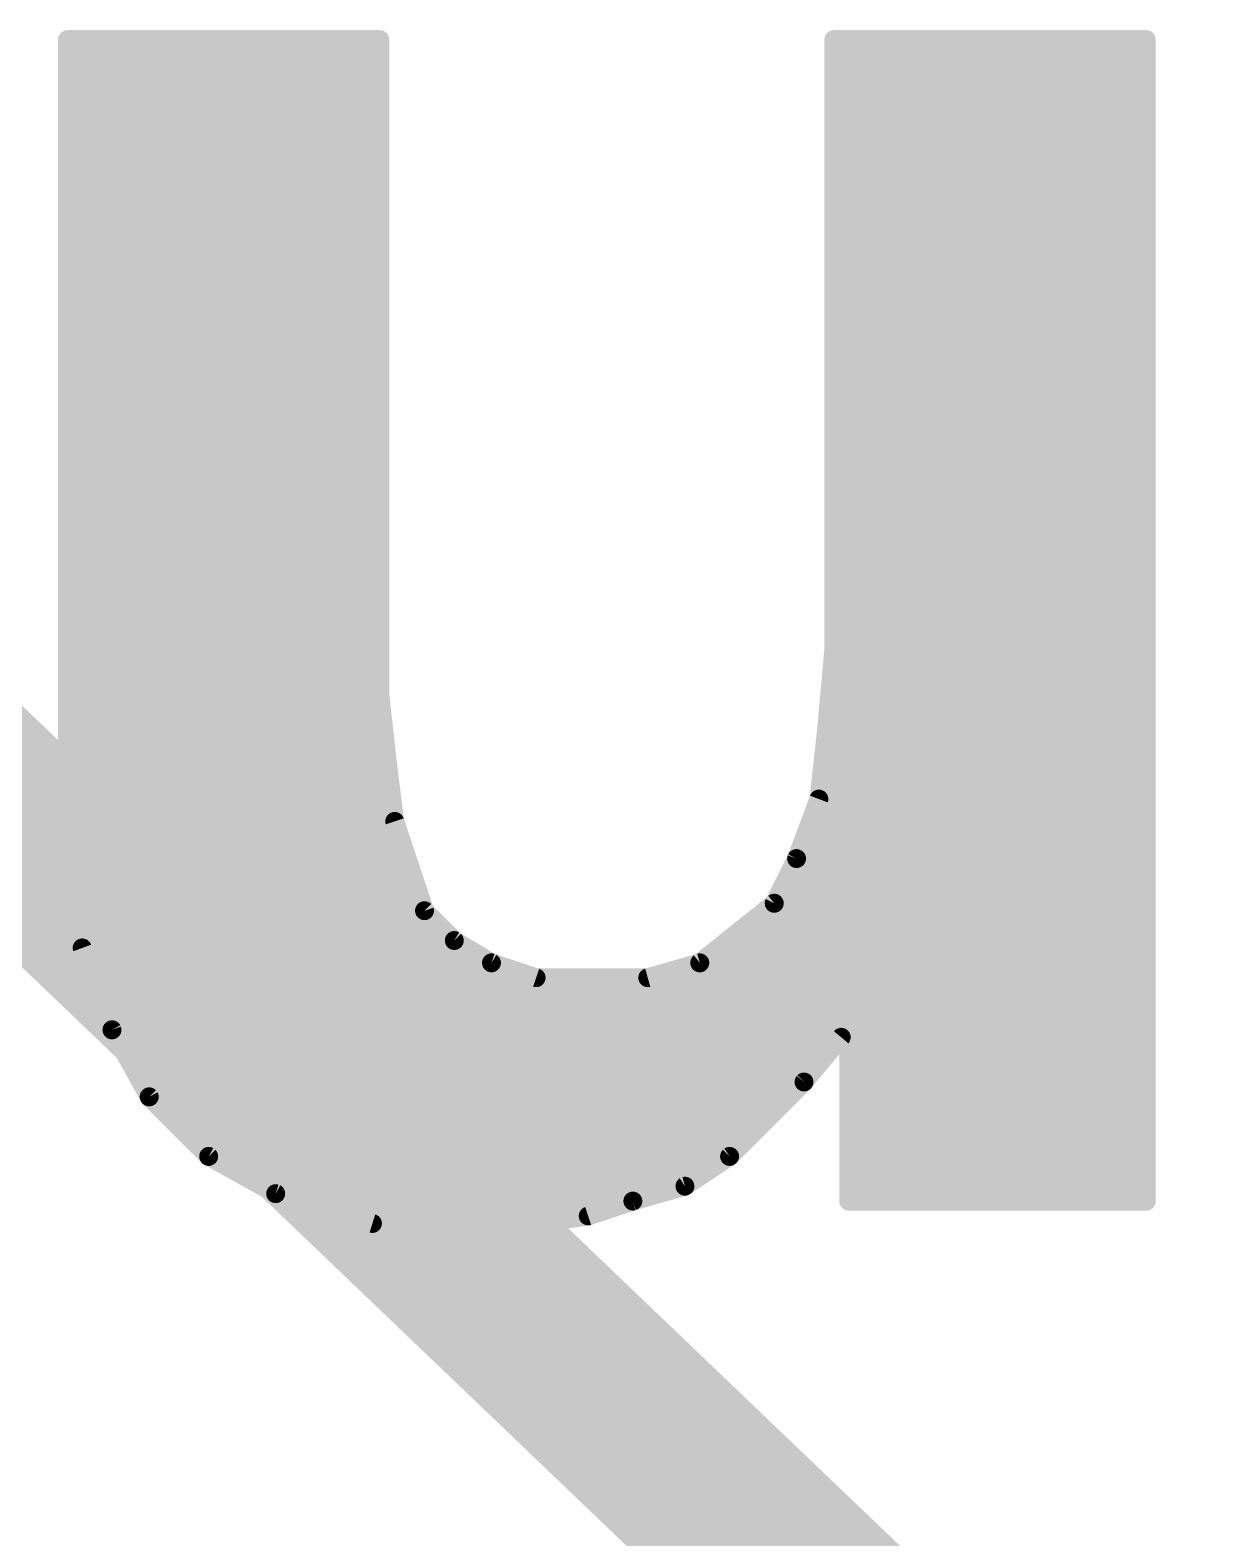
# Model space of a CAD drawing. Extents: x -74 to 33, y -13 to 31.
# Drawn here: x 9.161 to 10.745, y 9.886 to 11.911 of the extents above; entities that cross this region are included whole.
import ezdxf

# ---------------------------------------------------------------- set-up
doc = ezdxf.new("R2010")
doc.units = 0
doc.layers.add('1', color=12, linetype='CONTINUOUS')
doc.layers.add('21', color=53, linetype='CONTINUOUS')

msp = doc.modelspace()

# ---------------------------------------------------------------- linework, layer by layer
at = {"layer": '1', "const_width": 0.254}
msp.add_lwpolyline([(8.255, 11.684), (11.176, 8.89)], dxfattribs=at)
at = {"layer": '21', "const_width": 0.0254}
for points in [[(9.211, 10.798), (9.211, 11.898)], [(9.211, 11.898), (9.631, 11.898)], [(9.631, 11.898), (9.631, 11.018)], [(10.241, 11.078), (10.241, 11.898)], [(10.241, 11.898), (10.661, 11.898)], [(10.661, 11.898), (10.661, 10.338)], [(9.211, 11.8872), (9.631, 11.8872)], [(10.241, 11.8872), (10.661, 11.8872)], [(9.211, 11.8618), (9.631, 11.8618)], [(10.241, 11.8618), (10.661, 11.8618)], [(9.211, 11.8364), (9.631, 11.8364)], [(10.241, 11.8364), (10.661, 11.8364)], [(9.211, 11.811), (9.631, 11.811)], [(10.241, 11.811), (10.661, 11.811)], [(9.211, 11.7856), (9.631, 11.7856)], [(10.241, 11.7856), (10.661, 11.7856)], [(9.211, 11.7602), (9.631, 11.7602)], [(10.241, 11.7602), (10.661, 11.7602)], [(9.211, 11.7348), (9.631, 11.7348)], [(10.241, 11.7348), (10.661, 11.7348)], [(9.211, 11.7094), (9.631, 11.7094)], [(10.241, 11.7094), (10.661, 11.7094)], [(9.211, 11.684), (9.631, 11.684)], [(10.241, 11.684), (10.661, 11.684)], [(9.211, 11.6586), (9.631, 11.6586)], [(10.241, 11.6586), (10.661, 11.6586)], [(9.211, 11.6332), (9.631, 11.6332)], [(10.241, 11.6332), (10.661, 11.6332)], [(9.211, 11.6078), (9.631, 11.6078)], [(10.241, 11.6078), (10.661, 11.6078)], [(9.211, 11.5824), (9.631, 11.5824)], [(10.241, 11.5824), (10.661, 11.5824)], [(9.211, 11.557), (9.631, 11.557)], [(10.241, 11.557), (10.661, 11.557)], [(9.211, 11.5316), (9.631, 11.5316)], [(10.241, 11.5316), (10.661, 11.5316)], [(9.211, 11.5062), (9.631, 11.5062)], [(10.241, 11.5062), (10.661, 11.5062)], [(9.211, 11.4808), (9.631, 11.4808)], [(10.241, 11.4808), (10.661, 11.4808)], [(9.211, 11.4554), (9.631, 11.4554)], [(10.241, 11.4554), (10.661, 11.4554)], [(9.211, 11.43), (9.631, 11.43)], [(10.241, 11.43), (10.661, 11.43)], [(9.211, 11.4046), (9.631, 11.4046)], [(10.241, 11.4046), (10.661, 11.4046)], [(9.211, 11.3792), (9.631, 11.3792)], [(10.241, 11.3792), (10.661, 11.3792)], [(9.211, 11.3538), (9.631, 11.3538)], [(10.241, 11.3538), (10.661, 11.3538)], [(9.211, 11.3284), (9.631, 11.3284)], [(10.241, 11.3284), (10.661, 11.3284)], [(9.211, 11.303), (9.631, 11.303)], [(10.241, 11.303), (10.661, 11.303)], [(9.211, 11.2776), (9.631, 11.2776)], [(10.241, 11.2776), (10.661, 11.2776)], [(9.211, 11.2522), (9.631, 11.2522)], [(10.241, 11.2522), (10.661, 11.2522)], [(9.211, 11.2268), (9.631, 11.2268)], [(10.241, 11.2268), (10.661, 11.2268)], [(9.211, 11.2014), (9.631, 11.2014)], [(10.241, 11.2014), (10.661, 11.2014)], [(9.211, 11.176), (9.631, 11.176)], [(10.241, 11.176), (10.661, 11.176)], [(9.211, 11.1506), (9.631, 11.1506)], [(10.241, 11.1506), (10.661, 11.1506)], [(9.211, 11.1252), (9.631, 11.1252)], [(10.241, 11.1252), (10.661, 11.1252)], [(9.211, 11.0998), (9.631, 11.0998)], [(10.241, 11.0998), (10.661, 11.0998)], [(9.211, 11.0744), (9.631, 11.0744)], [(10.231, 10.968), (10.241, 11.078)], [(10.2407, 11.0744), (10.661, 11.0744)], [(9.211, 11.049), (9.631, 11.049)], [(10.2384, 11.049), (10.661, 11.049)], [(9.211, 11.0236), (9.631, 11.0236)], [(10.2361, 11.0236), (10.661, 11.0236)], [(9.631, 11.018), (9.641, 10.928)], [(9.211, 10.9982), (9.6332, 10.9982)], [(10.2337, 10.9982), (10.661, 10.9982)], [(9.211, 10.9728), (9.636, 10.9728)], [(10.221, 10.878), (10.231, 10.968)], [(10.2314, 10.9728), (10.661, 10.9728)], [(9.211, 10.9474), (9.6388, 10.9474)], [(10.2287, 10.9474), (10.661, 10.9474)], [(9.641, 10.928), (9.651, 10.848)], [(9.211, 10.922), (9.6418, 10.922)], [(10.2259, 10.922), (10.661, 10.922)], [(9.211, 10.8966), (9.6449, 10.8966)], [(10.2231, 10.8966), (10.661, 10.8966)], [(9.211, 10.8712), (9.6481, 10.8712)], [(10.191, 10.798), (10.221, 10.878)], [(10.2185, 10.8712), (10.661, 10.8712)], [(9.211, 10.8458), (9.6517, 10.8458)], [(9.651, 10.848), (9.691, 10.728)], [(10.2089, 10.8458), (10.661, 10.8458)], [(9.211, 10.8204), (9.6602, 10.8204)], [(10.1994, 10.8204), (10.661, 10.8204)], [(9.231, 10.678), (9.211, 10.798)], [(9.2115, 10.795), (9.6687, 10.795)], [(10.161, 10.738), (10.191, 10.798)], [(10.1895, 10.795), (10.661, 10.795)], [(9.2157, 10.7696), (9.6771, 10.7696)], [(10.1768, 10.7696), (10.661, 10.7696)], [(9.22, 10.7442), (9.6856, 10.7442)], [(10.1641, 10.7442), (10.661, 10.7442)], [(9.691, 10.728), (9.731, 10.688)], [(10.061, 10.658), (10.161, 10.738)], [(9.2242, 10.7188), (9.7002, 10.7188)], [(10.137, 10.7188), (10.661, 10.7188)], [(9.2284, 10.6934), (9.7256, 10.6934)], [(9.731, 10.688), (9.781, 10.658)], [(10.1052, 10.6934), (10.661, 10.6934)], [(9.271, 10.568), (9.231, 10.678)], [(9.2346, 10.668), (9.7643, 10.668)], [(10.0735, 10.668), (10.661, 10.668)], [(9.2439, 10.6426), (9.8272, 10.6426)], [(9.781, 10.658), (9.841, 10.638)], [(9.991, 10.638), (10.061, 10.658)], [(10.0071, 10.6426), (10.661, 10.6426)], [(9.841, 10.638), (9.991, 10.638)], [(9.2531, 10.6172), (10.661, 10.6172)], [(9.2623, 10.5918), (10.661, 10.5918)], [(9.321, 10.478), (9.271, 10.568)], [(9.2719, 10.5664), (10.661, 10.5664)], [(10.251, 10.558), (10.201, 10.498)], [(10.261, 10.558), (10.251, 10.558)], [(10.261, 10.338), (10.261, 10.558)], [(9.286, 10.541), (10.2368, 10.541)], [(10.261, 10.541), (10.661, 10.541)], [(9.3001, 10.5156), (10.2157, 10.5156)], [(10.201, 10.498), (10.101, 10.398)], [(10.261, 10.5156), (10.661, 10.5156)], [(9.3142, 10.4902), (10.1932, 10.4902)], [(9.401, 10.398), (9.321, 10.478)], [(10.261, 10.4902), (10.661, 10.4902)], [(9.3342, 10.4648), (10.1678, 10.4648)], [(10.261, 10.4648), (10.661, 10.4648)], [(9.3596, 10.4394), (10.1424, 10.4394)], [(10.261, 10.4394), (10.661, 10.4394)], [(9.385, 10.414), (10.117, 10.414)], [(9.491, 10.348), (9.401, 10.398)], [(10.101, 10.398), (10.041, 10.358)], [(10.261, 10.414), (10.661, 10.414)], [(9.4179, 10.3886), (10.0869, 10.3886)], [(10.261, 10.3886), (10.661, 10.3886)], [(9.4636, 10.3632), (10.0488, 10.3632)], [(10.041, 10.358), (9.971, 10.338)], [(10.261, 10.3632), (10.661, 10.3632)], [(9.621, 10.308), (9.491, 10.348)], [(9.5242, 10.3378), (9.9704, 10.3378)], [(9.971, 10.338), (9.911, 10.318)], [(10.661, 10.338), (10.261, 10.338)], [(9.911, 10.318), (9.771, 10.298)], [(9.6067, 10.3124), (9.8718, 10.3124)], [(9.771, 10.298), (9.621, 10.308)]]:
    msp.add_lwpolyline(points, dxfattribs=at)
at = {"layer": '21', "const_width": 0.0127}
for points in [[(9.2173, 11.898, 1), (9.2047, 11.898)], [(9.211, 11.9043, 1), (9.211, 11.8917)], [(9.6373, 11.898, 1), (9.6247, 11.898)], [(9.631, 11.8917, 1), (9.631, 11.9043)], [(10.2473, 11.898, 1), (10.2347, 11.898)], [(10.241, 11.9043, 1), (10.241, 11.8917)], [(10.6674, 11.898, 1), (10.6547, 11.898)], [(10.661, 11.8917, 1), (10.661, 11.9043)], [(9.211, 11.8935, 1), (9.211, 11.8809)], [(9.631, 11.8809, 1), (9.631, 11.8935)], [(10.241, 11.8935, 1), (10.241, 11.8809)], [(10.661, 11.8809, 1), (10.661, 11.8935)], [(9.211, 11.8681, 1), (9.211, 11.8555)], [(9.631, 11.8555, 1), (9.631, 11.8681)], [(10.241, 11.8681, 1), (10.241, 11.8555)], [(10.661, 11.8555, 1), (10.661, 11.8681)], [(9.211, 11.8428, 1), (9.211, 11.8301)], [(9.631, 11.8301, 1), (9.631, 11.8428)], [(10.241, 11.8428, 1), (10.241, 11.8301)], [(10.661, 11.8301, 1), (10.661, 11.8428)], [(9.211, 11.8173, 1), (9.211, 11.8047)], [(9.631, 11.8047, 1), (9.631, 11.8173)], [(10.241, 11.8173, 1), (10.241, 11.8047)], [(10.661, 11.8047, 1), (10.661, 11.8173)], [(9.211, 11.7919, 1), (9.211, 11.7793)], [(9.631, 11.7793, 1), (9.631, 11.7919)], [(10.241, 11.7919, 1), (10.241, 11.7793)], [(10.661, 11.7793, 1), (10.661, 11.7919)], [(9.211, 11.7666, 1), (9.211, 11.7539)], [(9.631, 11.7539, 1), (9.631, 11.7666)], [(10.241, 11.7666, 1), (10.241, 11.7539)], [(10.661, 11.7539, 1), (10.661, 11.7666)], [(9.211, 11.7411, 1), (9.211, 11.7285)], [(9.631, 11.7285, 1), (9.631, 11.7411)], [(10.241, 11.7411, 1), (10.241, 11.7285)], [(10.661, 11.7285, 1), (10.661, 11.7411)], [(9.211, 11.7157, 1), (9.211, 11.7031)], [(9.631, 11.7031, 1), (9.631, 11.7157)], [(10.241, 11.7157, 1), (10.241, 11.7031)], [(10.661, 11.7031, 1), (10.661, 11.7157)], [(9.211, 11.6904, 1), (9.211, 11.6777)], [(9.631, 11.6777, 1), (9.631, 11.6904)], [(10.241, 11.6904, 1), (10.241, 11.6777)], [(10.661, 11.6777, 1), (10.661, 11.6904)], [(9.211, 11.6649, 1), (9.211, 11.6523)], [(9.631, 11.6523, 1), (9.631, 11.6649)], [(10.241, 11.6649, 1), (10.241, 11.6523)], [(10.661, 11.6523, 1), (10.661, 11.6649)], [(9.211, 11.6395, 1), (9.211, 11.6269)], [(9.631, 11.6269, 1), (9.631, 11.6395)], [(10.241, 11.6395, 1), (10.241, 11.6269)], [(10.661, 11.6269, 1), (10.661, 11.6395)], [(9.211, 11.6142, 1), (9.211, 11.6015)], [(9.631, 11.6015, 1), (9.631, 11.6142)], [(10.241, 11.6142, 1), (10.241, 11.6015)], [(10.661, 11.6015, 1), (10.661, 11.6142)], [(9.211, 11.5887, 1), (9.211, 11.5761)], [(9.631, 11.5761, 1), (9.631, 11.5887)], [(10.241, 11.5887, 1), (10.241, 11.5761)], [(10.661, 11.5761, 1), (10.661, 11.5887)], [(9.211, 11.5633, 1), (9.211, 11.5507)], [(9.631, 11.5507, 1), (9.631, 11.5633)], [(10.241, 11.5633, 1), (10.241, 11.5507)], [(10.661, 11.5507, 1), (10.661, 11.5633)], [(9.211, 11.538, 1), (9.211, 11.5253)], [(9.631, 11.5253, 1), (9.631, 11.538)], [(10.241, 11.538, 1), (10.241, 11.5253)], [(10.661, 11.5253, 1), (10.661, 11.538)], [(9.211, 11.5125, 1), (9.211, 11.4999)], [(9.631, 11.4999, 1), (9.631, 11.5125)], [(10.241, 11.5125, 1), (10.241, 11.4999)], [(10.661, 11.4999, 1), (10.661, 11.5125)], [(9.211, 11.4871, 1), (9.211, 11.4745)], [(9.631, 11.4745, 1), (9.631, 11.4871)], [(10.241, 11.4871, 1), (10.241, 11.4745)], [(10.661, 11.4745, 1), (10.661, 11.4871)], [(9.211, 11.4618, 1), (9.211, 11.4491)], [(9.631, 11.4491, 1), (9.631, 11.4618)], [(10.241, 11.4618, 1), (10.241, 11.4491)], [(10.661, 11.4491, 1), (10.661, 11.4618)], [(9.211, 11.4363, 1), (9.211, 11.4237)], [(9.631, 11.4237, 1), (9.631, 11.4363)], [(10.241, 11.4363, 1), (10.241, 11.4237)], [(10.661, 11.4237, 1), (10.661, 11.4363)], [(9.211, 11.4109, 1), (9.211, 11.3983)], [(9.631, 11.3983, 1), (9.631, 11.4109)], [(10.241, 11.4109, 1), (10.241, 11.3983)], [(10.661, 11.3983, 1), (10.661, 11.4109)], [(9.211, 11.3856, 1), (9.211, 11.3729)], [(9.631, 11.3729, 1), (9.631, 11.3856)], [(10.241, 11.3856, 1), (10.241, 11.3729)], [(10.661, 11.3729, 1), (10.661, 11.3856)], [(9.211, 11.3601, 1), (9.211, 11.3475)], [(9.631, 11.3475, 1), (9.631, 11.3601)], [(10.241, 11.3601, 1), (10.241, 11.3475)], [(10.661, 11.3475, 1), (10.661, 11.3601)], [(9.211, 11.3347, 1), (9.211, 11.3221)], [(9.631, 11.3221, 1), (9.631, 11.3347)], [(10.241, 11.3347, 1), (10.241, 11.3221)], [(10.661, 11.3221, 1), (10.661, 11.3347)], [(9.211, 11.3094, 1), (9.211, 11.2967)], [(9.631, 11.2967, 1), (9.631, 11.3094)], [(10.241, 11.3094, 1), (10.241, 11.2967)], [(10.661, 11.2967, 1), (10.661, 11.3094)], [(9.211, 11.284, 1), (9.211, 11.2713)], [(9.631, 11.2713, 1), (9.631, 11.284)], [(10.241, 11.284, 1), (10.241, 11.2713)], [(10.661, 11.2713, 1), (10.661, 11.284)], [(9.211, 11.2585, 1), (9.211, 11.2459)], [(9.631, 11.2459, 1), (9.631, 11.2585)], [(10.241, 11.2585, 1), (10.241, 11.2459)], [(10.661, 11.2459, 1), (10.661, 11.2585)], [(9.211, 11.2332, 1), (9.211, 11.2205)], [(9.631, 11.2205, 1), (9.631, 11.2332)], [(10.241, 11.2332, 1), (10.241, 11.2205)], [(10.661, 11.2205, 1), (10.661, 11.2332)], [(9.211, 11.2078, 1), (9.211, 11.1951)], [(9.631, 11.1951, 1), (9.631, 11.2078)], [(10.241, 11.2078, 1), (10.241, 11.1951)], [(10.661, 11.1951, 1), (10.661, 11.2078)], [(9.211, 11.1823, 1), (9.211, 11.1697)], [(9.631, 11.1697, 1), (9.631, 11.1823)], [(10.241, 11.1823, 1), (10.241, 11.1697)], [(10.661, 11.1697, 1), (10.661, 11.1823)], [(9.211, 11.157, 1), (9.211, 11.1443)], [(9.631, 11.1443, 1), (9.631, 11.157)], [(10.241, 11.157, 1), (10.241, 11.1443)], [(10.661, 11.1443, 1), (10.661, 11.157)], [(9.211, 11.1316, 1), (9.211, 11.1189)], [(9.631, 11.1189, 1), (9.631, 11.1316)], [(10.241, 11.1316, 1), (10.241, 11.1189)], [(10.661, 11.1189, 1), (10.661, 11.1316)], [(9.211, 11.1061, 1), (9.211, 11.0935)], [(9.631, 11.0935, 1), (9.631, 11.1061)], [(10.241, 11.1061, 1), (10.241, 11.0935)], [(10.661, 11.0935, 1), (10.661, 11.1061)], [(9.211, 11.0808, 1), (9.211, 11.0681)], [(9.631, 11.0681, 1), (9.631, 11.0808)], [(10.2407, 11.0808, 1), (10.2407, 11.0681)], [(10.2473, 11.0774, 1), (10.2347, 11.0786)], [(10.2347, 11.078, 1), (10.2473, 11.078)], [(10.661, 11.0681, 1), (10.661, 11.0808)], [(9.211, 11.0554, 1), (9.211, 11.0427)], [(9.631, 11.0427, 1), (9.631, 11.0554)], [(10.2384, 11.0554, 1), (10.2384, 11.0427)], [(10.661, 11.0427, 1), (10.661, 11.0554)], [(9.211, 11.0299, 1), (9.211, 11.0173)], [(9.6373, 11.0187, 1), (9.6247, 11.0173)], [(9.6247, 11.018, 1), (9.6373, 11.018)], [(9.631, 11.0173, 1), (9.631, 11.0299)], [(10.2361, 11.0299, 1), (10.2361, 11.0173)], [(10.661, 11.0173, 1), (10.661, 11.0299)], [(9.211, 11.0046, 1), (9.211, 10.9919)], [(9.6332, 10.9919, 1), (9.6332, 11.0046)], [(10.2337, 11.0046, 1), (10.2337, 10.9919)], [(10.661, 10.9919, 1), (10.661, 11.0046)], [(9.211, 10.9792, 1), (9.211, 10.9665)], [(9.636, 10.9665, 1), (9.636, 10.9792)], [(10.2373, 10.9673, 1), (10.2247, 10.9687)], [(10.2314, 10.9792, 1), (10.2314, 10.9665)], [(10.661, 10.9665, 1), (10.661, 10.9792)], [(9.211, 10.9537, 1), (9.211, 10.9411)], [(9.6388, 10.9411, 1), (9.6388, 10.9537)], [(10.2287, 10.9537, 1), (10.2287, 10.9411)], [(10.2247, 10.9686, 1), (10.2373, 10.9674)], [(10.661, 10.9411, 1), (10.661, 10.9537)], [(9.6473, 10.9288, 1), (9.6347, 10.9272)], [(9.6347, 10.9273, 1), (9.6473, 10.9287)], [(9.211, 10.9284, 1), (9.211, 10.9157)], [(9.6418, 10.9157, 1), (9.6418, 10.9284)], [(10.2259, 10.9284, 1), (10.2259, 10.9157)], [(10.661, 10.9157, 1), (10.661, 10.9284)], [(9.211, 10.903, 1), (9.211, 10.8903)], [(9.6449, 10.8903, 1), (9.6449, 10.903)], [(10.2231, 10.903, 1), (10.2231, 10.8903)], [(10.661, 10.8903, 1), (10.661, 10.903)], [(9.211, 10.8775, 1), (9.211, 10.8649)], [(9.6481, 10.8649, 1), (9.6481, 10.8775)], [(10.2185, 10.8775, 1), (10.2185, 10.8649)], [(10.2147, 10.8787, 1), (10.2273, 10.8773)], [(10.2269, 10.8758, 1), (10.2151, 10.8802)], [(10.661, 10.8649, 1), (10.661, 10.8775)], [(9.211, 10.8521, 1), (9.211, 10.8395)], [(9.657, 10.85, 1), (9.645, 10.846)], [(9.6447, 10.8472, 1), (9.6573, 10.8488)], [(9.6517, 10.8395, 1), (9.6517, 10.8521)], [(10.2089, 10.8521, 1), (10.2089, 10.8395)], [(10.661, 10.8395, 1), (10.661, 10.8521)], [(9.211, 10.8268, 1), (9.211, 10.8141)], [(9.6602, 10.8141, 1), (9.6602, 10.8268)], [(10.1994, 10.8268, 1), (10.1994, 10.8141)], [(10.661, 10.8141, 1), (10.661, 10.8268)], [(9.2173, 10.799, 1), (9.2047, 10.797)], [(9.2047, 10.798, 1), (9.2173, 10.798)], [(9.2115, 10.8013, 1), (9.2115, 10.7887)], [(9.6687, 10.7887, 1), (9.6687, 10.8013)], [(10.1895, 10.8013, 1), (10.1895, 10.7887)], [(10.1851, 10.8002, 1), (10.1969, 10.7958)], [(10.1967, 10.7952, 1), (10.1853, 10.8008)], [(10.661, 10.7887, 1), (10.661, 10.8013)], [(9.2157, 10.7759, 1), (9.2157, 10.7633)], [(9.6771, 10.7633, 1), (9.6771, 10.7759)], [(10.1768, 10.7759, 1), (10.1768, 10.7633)], [(10.661, 10.7633, 1), (10.661, 10.7759)], [(9.22, 10.7506, 1), (9.22, 10.7379)], [(9.6856, 10.7379, 1), (9.6856, 10.7506)], [(10.1641, 10.7506, 1), (10.1641, 10.7379)], [(10.661, 10.7379, 1), (10.661, 10.7506)], [(9.6955, 10.7325, 1), (9.6865, 10.7235)], [(9.685, 10.726, 1), (9.697, 10.73)], [(10.1553, 10.7408, 1), (10.1667, 10.7352)], [(10.165, 10.733, 1), (10.157, 10.743)], [(9.2242, 10.7251, 1), (9.2242, 10.7125)], [(9.7002, 10.7125, 1), (9.7002, 10.7251)], [(10.137, 10.7251, 1), (10.137, 10.7125)], [(10.661, 10.7125, 1), (10.661, 10.7251)], [(9.2284, 10.6997, 1), (9.2284, 10.6871)], [(9.7343, 10.6934, 1), (9.7277, 10.6826)], [(9.7256, 10.6871, 1), (9.7256, 10.6997)], [(9.7265, 10.6835, 1), (9.7355, 10.6925)], [(10.1052, 10.6997, 1), (10.1052, 10.6871)], [(10.661, 10.6871, 1), (10.661, 10.6997)], [(9.237, 10.6802, 1), (9.225, 10.6758)], [(9.2247, 10.677, 1), (9.2373, 10.679)], [(9.2346, 10.6744, 1), (9.2346, 10.6617)], [(9.7643, 10.6617, 1), (9.7643, 10.6744)], [(10.0735, 10.6744, 1), (10.0735, 10.6617)], [(10.661, 10.6617, 1), (10.661, 10.6744)], [(9.2439, 10.6489, 1), (9.2439, 10.6363)], [(9.783, 10.664, 1), (9.779, 10.652)], [(9.7777, 10.6526, 1), (9.7843, 10.6634)], [(9.8272, 10.6363, 1), (9.8272, 10.6489)], [(10.0071, 10.6489, 1), (10.0071, 10.6363)], [(10.057, 10.663, 1), (10.065, 10.653)], [(10.0627, 10.6519, 1), (10.0593, 10.6641)], [(10.661, 10.6363, 1), (10.661, 10.6489)], [(9.841, 10.6443, 1), (9.841, 10.6317)], [(9.839, 10.632, 1), (9.843, 10.644)], [(9.9893, 10.6441, 1), (9.9927, 10.6319)], [(9.991, 10.6317, 1), (9.991, 10.6443)], [(9.2531, 10.6235, 1), (9.2531, 10.6109)], [(10.661, 10.6109, 1), (10.661, 10.6235)], [(9.2623, 10.5982, 1), (9.2623, 10.5855)], [(10.661, 10.5855, 1), (10.661, 10.5982)], [(9.2766, 10.5711, 1), (9.2654, 10.5649)], [(9.265, 10.5658, 1), (9.277, 10.5702)], [(9.2719, 10.5727, 1), (9.2719, 10.5601)], [(10.251, 10.5643, 1), (10.251, 10.5517)], [(10.2559, 10.5539, 1), (10.2461, 10.5621)], [(10.2674, 10.558, 1), (10.2547, 10.558)], [(10.261, 10.5517, 1), (10.261, 10.5643)], [(10.661, 10.5601, 1), (10.661, 10.5727)], [(9.286, 10.5473, 1), (9.286, 10.5347)], [(10.2368, 10.5347, 1), (10.2368, 10.5473)], [(10.261, 10.5473, 1), (10.261, 10.5347)], [(10.661, 10.5347, 1), (10.661, 10.5473)], [(9.3001, 10.522, 1), (9.3001, 10.5093)], [(10.2055, 10.4935, 1), (10.1965, 10.5025)], [(10.2157, 10.5093, 1), (10.2157, 10.522)], [(10.261, 10.522, 1), (10.261, 10.5093)], [(10.661, 10.5093, 1), (10.661, 10.522)], [(9.3142, 10.4965, 1), (9.3142, 10.4839)], [(9.3255, 10.4825, 1), (9.3165, 10.4735)], [(10.1932, 10.4839, 1), (10.1932, 10.4965)], [(10.1961, 10.5021, 1), (10.2059, 10.4939)], [(10.261, 10.4965, 1), (10.261, 10.4839)], [(10.661, 10.4839, 1), (10.661, 10.4965)], [(9.3154, 10.4749, 1), (9.3266, 10.4811)], [(9.3342, 10.4711, 1), (9.3342, 10.4585)], [(10.1678, 10.4585, 1), (10.1678, 10.4711)], [(10.261, 10.4711, 1), (10.261, 10.4585)], [(10.661, 10.4585, 1), (10.661, 10.4711)], [(9.3596, 10.4458, 1), (9.3596, 10.4331)], [(10.1424, 10.4331, 1), (10.1424, 10.4458)], [(10.261, 10.4458, 1), (10.261, 10.4331)], [(10.661, 10.4331, 1), (10.661, 10.4458)], [(9.385, 10.4203, 1), (9.385, 10.4077)], [(9.4041, 10.4036, 1), (9.3979, 10.3924)], [(9.3965, 10.3935, 1), (9.4055, 10.4025)], [(10.0965, 10.4025, 1), (10.1055, 10.3935)], [(10.1045, 10.3927, 1), (10.0975, 10.4033)], [(10.117, 10.4077, 1), (10.117, 10.4203)], [(10.261, 10.4203, 1), (10.261, 10.4077)], [(10.661, 10.4077, 1), (10.661, 10.4203)], [(9.4179, 10.3949, 1), (9.4179, 10.3823)], [(10.0869, 10.3823, 1), (10.0869, 10.3949)], [(10.261, 10.3949, 1), (10.261, 10.3823)], [(10.661, 10.3823, 1), (10.661, 10.3949)], [(9.4636, 10.3696, 1), (9.4636, 10.3569)], [(10.0375, 10.3633, 1), (10.0445, 10.3527)], [(10.0427, 10.3519, 1), (10.0393, 10.3641)], [(10.0488, 10.3569, 1), (10.0488, 10.3696)], [(10.261, 10.3696, 1), (10.261, 10.3569)], [(10.661, 10.3569, 1), (10.661, 10.3696)], [(9.4929, 10.3541, 1), (9.4891, 10.3419)], [(9.4879, 10.3424, 1), (9.4941, 10.3536)], [(9.5242, 10.3441, 1), (9.5242, 10.3315)], [(9.9693, 10.3441, 1), (9.9727, 10.3319)], [(9.973, 10.332, 1), (9.969, 10.344)], [(9.9704, 10.3315, 1), (9.9704, 10.3441)], [(10.261, 10.3444, 1), (10.261, 10.3317)], [(10.661, 10.3317, 1), (10.661, 10.3444)], [(9.909, 10.324, 1), (9.913, 10.312)], [(9.9119, 10.3117, 1), (9.9101, 10.3243)], [(10.2547, 10.338, 1), (10.2674, 10.338)], [(10.6547, 10.338, 1), (10.6674, 10.338)], [(9.6067, 10.3187, 1), (9.6067, 10.3061)], [(9.6214, 10.3143, 1), (9.6206, 10.3017)], [(9.6191, 10.3019, 1), (9.6229, 10.3141)], [(9.7701, 10.3043, 1), (9.7719, 10.2917)], [(9.7706, 10.2917, 1), (9.7714, 10.3043)], [(9.8718, 10.3061, 1), (9.8718, 10.3187)]]:
    msp.add_lwpolyline(points, format="xyb", dxfattribs=at)

doc.saveas('drawing.dxf')
